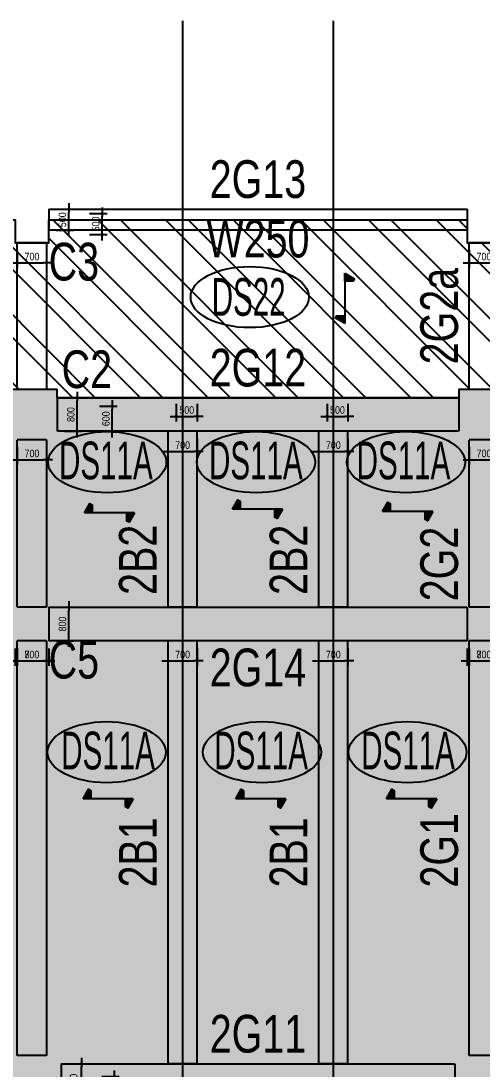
# Model space of a CAD drawing. Header units: millimetres. Extents: x -91198 to 200029, y -144 to 153500.
# Drawn here: x 112891 to 123908, y 128483 to 153500 of the extents above; entities that cross this region are included whole.
import ezdxf
from ezdxf.enums import TextEntityAlignment as Align

# ---------------------------------------------------------------- set-up
doc = ezdxf.new("R2010")
doc.units = ezdxf.units.MM
doc.linetypes.add('HID', pattern=[2.3, 1.5, -0.8])
doc.layers.get('Defpoints').update_dxf_attribs({"color": 159})
for name, color, linetype in [('^DECK', 130, 'Continuous'), ('A-CEN', 1, 'Continuous'), ('A-HAT', 251, 'Continuous'), ('BEAM-TEXT', 4, 'Continuous'), ('COLUMN-TEXT', 2, 'Continuous'), ('DECK-PL', 4, 'Continuous'), ('DECK-SLAB', 4, 'Continuous'), ('GIRDER-TEXT', 7, 'Continuous'), ('WALL-TEXT', 6, 'Continuous'), ('보(beam)', 4, 'HID'), ('보(girder)', 7, 'HID'), ('슬래브라인', 7, 'Continuous')]:
    doc.layers.add(name, color=color, linetype=linetype)
doc.styles.add('Gdim', font='', dxfattribs={"width": 0.9})
doc.styles.add('Gtx', font='')
doc.styles.get('Gdim').set_extended_font_data('Dotum')
doc.styles.get('Gtx').set_extended_font_data('Dotum')
doc.dimstyles.new('Gdim200', dxfattribs={"dimscale": 200, "dimtxt": 3, "dimasz": 1.2, "dimexe": 2, "dimexo": 3, "dimgap": 1, "dimtad": 1, "dimdsep": 46, "dimlunit": 6, "dimtxsty": 'Gdim', "dimblk1": '_CIDOT', "dimblk2": '_CIDOT', "dimsah": 1, "dimcen": 2.5, "dimdle": 2, "dimclrd": 1, "dimclre": 1, "dimclrt": 3, "dimazin": 2, "dimtfac": 1, "dimtix": 1, "dimtmove": 2, "dimatfit": 3, "dimldrblk": '_CIDOT', "dimfxl": 2, "dimtolj": 1, "dimtzin": 0, "dimarcsym": 0})

# ---------------------------------------------------------------- blocks, each defined once
blk = doc.blocks.new('_CIDOT')
at = {"color": 0, "linetype": 'ByBlock'}
blk.add_line((2, 0), (-1, 0), dxfattribs=at)
at = {"color": 0, "linetype": 'ByBlock', "const_width": 0.5}
blk.add_lwpolyline([(-0.25, 0, 1), (0.25, 0, 1)], format="xyb", close=True, dxfattribs=at)
blk = doc.blocks.new('*D1480')
at = {"layer": 'Defpoints', "color": 155, "lineweight": -2, "transparency": 16777216}
for p, q in [((-1675, 900), (-1255, 900)), ((-1375, -28), (-1375, 828)), ((-888, 600), (-468, 600)), ((-588, 72), (-588, 528)), ((-888, 0), (-468, 0)), ((-1675, -100), (-1255, -100))]:
    blk.add_line(p, q, dxfattribs=at)
at = {"layer": 'Defpoints', "color": 0, "transparency": 16777216}
for p in [(-1855, 900), (-1375, 900), (-1068, 600), (-588, 600), (-1068, 0), (-1855, -100)]:
    blk.add_point(p, dxfattribs=at)
at = {"layer": 'Defpoints', "color": 155, "lineweight": -2, "transparency": 16777216, "xscale": 71.99999999999994, "yscale": 71.99999999999994, "zscale": 71.99999999999994}
for p, rotation in [((-1375, 900), 90), ((-588, 600), 90), ((-588, 0), 270), ((-1375, -100), 270)]:
    blk.add_blockref('_CIDOT', p, dxfattribs=dict(at, rotation=rotation))
at = {"layer": 'Defpoints', "color": 3, "transparency": 16777216, "char_height": 180, "attachment_point": 5, "rotation": 90, "style": 'Gdim'}
for s, insert in [('\\A1;{\\C155;1,000}', (-1543, 400)), ('\\A1;{\\C155;600}', (-738, 300))]:
    blk.add_mtext(s, dxfattribs=dict(at, insert=insert))
blk = doc.blocks.new('*D1482')
at = {"layer": 'Defpoints', "color": 155, "lineweight": -2, "transparency": 16777216}
for p, q in [((-1725, 800), (-1305, 800)), ((-1425, 72), (-1425, 728)), ((-888, 600), (-468, 600)), ((-588, 72), (-588, 528)), ((-1725, 0), (-1305, 0)), ((-888, 0), (-468, 0))]:
    blk.add_line(p, q, dxfattribs=at)
at = {"layer": 'Defpoints', "color": 0, "transparency": 16777216}
for p in [(-1905, 800), (-1425, 800), (-1068, 600), (-588, 600), (-1905, 0), (-1068, 0)]:
    blk.add_point(p, dxfattribs=at)
at = {"layer": 'Defpoints', "color": 155, "lineweight": -2, "transparency": 16777216, "xscale": 71.99999999999994, "yscale": 71.99999999999994, "zscale": 71.99999999999994}
for p, rotation in [((-1425, 800), 90), ((-588, 600), 90), ((-1425, 0), 270), ((-588, 0), 270)]:
    blk.add_blockref('_CIDOT', p, dxfattribs=dict(at, rotation=rotation))
at = {"layer": 'Defpoints', "color": 3, "transparency": 16777216, "char_height": 180, "attachment_point": 5, "rotation": 90, "style": 'Gdim'}
for s, insert in [('\\A1;{\\C155;800}', (-1576, 400)), ('\\A1;{\\C155;600}', (-738, 300))]:
    blk.add_mtext(s, dxfattribs=dict(at, insert=insert))
blk = doc.blocks.new('*D1476')
at = {"layer": 'Defpoints', "color": 155, "lineweight": -2, "transparency": 16777216}
for p, q in [((-1725, 650), (-1305, 650)), ((-1425, 222), (-1425, 578)), ((-930, 550), (-510, 550)), ((-630, 122), (-630, 478)), ((-1725, 150), (-1305, 150)), ((-930, 50), (-510, 50))]:
    blk.add_line(p, q, dxfattribs=at)
at = {"layer": 'Defpoints', "color": 0, "transparency": 16777216}
for p in [(-1905, 650), (-1425, 650), (-1110, 550), (-630, 550), (-1905, 150), (-1110, 50)]:
    blk.add_point(p, dxfattribs=at)
at = {"layer": 'Defpoints', "color": 155, "lineweight": -2, "transparency": 16777216, "xscale": 71.99999999999994, "yscale": 71.99999999999994, "zscale": 71.99999999999994}
for p, rotation in [((-1425, 650), 90), ((-630, 550), 90), ((-1425, 150), 270), ((-630, 50), 270)]:
    blk.add_blockref('_CIDOT', p, dxfattribs=dict(at, rotation=rotation))
at = {"layer": 'Defpoints', "color": 3, "transparency": 16777216, "char_height": 180, "attachment_point": 5, "rotation": 90, "style": 'Gdim'}
for insert in [(-1576, 400), (-781, 300)]:
    blk.add_mtext('\\A1;{\\C155;500}', dxfattribs=dict(at, insert=insert))
blk = doc.blocks.new('*D1473')
at = {"layer": 'Defpoints', "color": 155, "lineweight": -2, "transparency": 16777216}
for p, q in [((-1825, 750), (-1405, 750)), ((-1525, 122), (-1525, 678)), ((-1825, 50), (-1405, 50))]:
    blk.add_line(p, q, dxfattribs=at)
at = {"layer": 'Defpoints', "color": 0, "transparency": 16777216}
for p in [(-2005, 750), (-1525, 750), (-2005, 50)]:
    blk.add_point(p, dxfattribs=at)
at = {"layer": 'Defpoints', "color": 155, "lineweight": -2, "transparency": 16777216, "xscale": 71.99999999999994, "yscale": 71.99999999999994, "zscale": 71.99999999999994}
for p, rotation in [((-1525, 750), 90), ((-1525, 50), 270)]:
    blk.add_blockref('_CIDOT', p, dxfattribs=dict(at, rotation=rotation))
at = {"layer": 'Defpoints', "color": 3, "transparency": 16777216, "insert": (-1676, 400), "char_height": 180, "attachment_point": 5, "rotation": 90, "style": 'Gdim'}
blk.add_mtext('\\A1;{\\C155;700}', dxfattribs=at)
blk = doc.blocks.new('*D1500')
at = {"layer": 'Defpoints', "color": 155, "lineweight": -2, "transparency": 16777216}
for p, q in [((-1725, 800), (-1305, 800)), ((-1725, 750), (-1305, 750)), ((-1425, 72), (-1425, 728)), ((-1425, 122), (-1425, 678)), ((-1725, 50), (-1305, 50)), ((-1725, 0), (-1305, 0))]:
    blk.add_line(p, q, dxfattribs=at)
at = {"layer": 'Defpoints', "color": 0, "transparency": 16777216}
for p in [(-1905, 800), (-1425, 800), (-1905, 750), (-1425, 750), (-1905, 50), (-1905, 0)]:
    blk.add_point(p, dxfattribs=at)
at = {"layer": 'Defpoints', "color": 155, "lineweight": -2, "transparency": 16777216, "xscale": 71.99999999999994, "yscale": 71.99999999999994, "zscale": 71.99999999999994}
for p, rotation in [((-1425, 800), 90), ((-1425, 750), 90), ((-1425, 50), 270), ((-1425, 0), 270)]:
    blk.add_blockref('_CIDOT', p, dxfattribs=dict(at, rotation=rotation))
at = {"layer": 'Defpoints', "color": 3, "transparency": 16777216, "insert": (-1576, 400), "char_height": 180, "attachment_point": 5, "rotation": 90, "style": 'Gdim'}
for s in ['\\A1;{\\C155;800}', '\\A1;{\\C155;700}']:
    blk.add_mtext(s, dxfattribs=at)
blk = doc.blocks.new('*D1501')
at = {"layer": 'Defpoints', "color": 155, "lineweight": -2, "transparency": 16777216}
for p, q in [((-1725, 750), (-1305, 750)), ((-1425, 122), (-1425, 678)), ((-1725, 50), (-1305, 50))]:
    blk.add_line(p, q, dxfattribs=at)
at = {"layer": 'Defpoints', "color": 0, "transparency": 16777216}
for p in [(-1905, 750), (-1425, 750), (-1905, 50)]:
    blk.add_point(p, dxfattribs=at)
at = {"layer": 'Defpoints', "color": 155, "lineweight": -2, "transparency": 16777216, "xscale": 71.99999999999994, "yscale": 71.99999999999994, "zscale": 71.99999999999994}
for p, rotation in [((-1425, 750), 90), ((-1425, 50), 270)]:
    blk.add_blockref('_CIDOT', p, dxfattribs=dict(at, rotation=rotation))
at = {"layer": 'Defpoints', "color": 3, "transparency": 16777216, "insert": (-1576, 400), "char_height": 180, "attachment_point": 5, "rotation": 90, "style": 'Gdim'}
blk.add_mtext('\\A1;{\\C155;700}', dxfattribs=at)
blk = doc.blocks.new('*D1503')
at = {"layer": 'Defpoints', "color": 155, "lineweight": -2, "transparency": 16777216}
for p, q in [((-1725, 800), (-1305, 800)), ((-1425, 72), (-1425, 728)), ((-1725, 0), (-1305, 0))]:
    blk.add_line(p, q, dxfattribs=at)
at = {"layer": 'Defpoints', "color": 0, "transparency": 16777216}
for p in [(-1905, 800), (-1425, 800), (-1905, 0)]:
    blk.add_point(p, dxfattribs=at)
at = {"layer": 'Defpoints', "color": 155, "lineweight": -2, "transparency": 16777216, "xscale": 71.99999999999994, "yscale": 71.99999999999994, "zscale": 71.99999999999994}
for p, rotation in [((-1425, 800), 90), ((-1425, 0), 270)]:
    blk.add_blockref('_CIDOT', p, dxfattribs=dict(at, rotation=rotation))
at = {"layer": 'Defpoints', "color": 3, "transparency": 16777216, "insert": (-1576, 400), "char_height": 180, "attachment_point": 5, "rotation": 90, "style": 'Gdim'}
blk.add_mtext('\\A1;{\\C155;800}', dxfattribs=at)
blk = doc.blocks.new('*D1492')
at = {"layer": 'Defpoints', "color": 155, "lineweight": -2, "transparency": 16777216}
for p, q in [((-1725, 650), (-1305, 650)), ((-1425, 222), (-1425, 578)), ((-888, 650), (-468, 650)), ((-588, 22), (-588, 578)), ((-1725, 150), (-1305, 150)), ((-888, -50), (-468, -50))]:
    blk.add_line(p, q, dxfattribs=at)
at = {"layer": 'Defpoints', "color": 0, "transparency": 16777216}
for p in [(-1905, 650), (-1425, 650), (-1068, 650), (-588, 650), (-1905, 150), (-1068, -50)]:
    blk.add_point(p, dxfattribs=at)
at = {"layer": 'Defpoints', "color": 155, "lineweight": -2, "transparency": 16777216, "xscale": 71.99999999999994, "yscale": 71.99999999999994, "zscale": 71.99999999999994}
for p, rotation in [((-1425, 650), 90), ((-588, 650), 90), ((-1425, 150), 270), ((-588, -50), 270)]:
    blk.add_blockref('_CIDOT', p, dxfattribs=dict(at, rotation=rotation))
at = {"layer": 'Defpoints', "color": 3, "transparency": 16777216, "char_height": 180, "attachment_point": 5, "rotation": 90, "style": 'Gdim'}
for s, insert in [('\\A1;{\\C155;500}', (-1576, 400)), ('\\A1;{\\C155;700}', (-738, 300))]:
    blk.add_mtext(s, dxfattribs=dict(at, insert=insert))
blk = doc.blocks.new('*D1505')
at = {"layer": 'Defpoints', "color": 155, "lineweight": -2, "transparency": 16777216}
for p, q in [((-888, 650), (-468, 650)), ((-588, 22), (-588, 578)), ((-888, -50), (-468, -50))]:
    blk.add_line(p, q, dxfattribs=at)
at = {"layer": 'Defpoints', "color": 0, "transparency": 16777216}
for p in [(-1068, 650), (-588, 650), (-1068, -50)]:
    blk.add_point(p, dxfattribs=at)
at = {"layer": 'Defpoints', "color": 155, "lineweight": -2, "transparency": 16777216, "xscale": 71.99999999999994, "yscale": 71.99999999999994, "zscale": 71.99999999999994}
for p, rotation in [((-588, 650), 90), ((-588, -50), 270)]:
    blk.add_blockref('_CIDOT', p, dxfattribs=dict(at, rotation=rotation))
at = {"layer": 'Defpoints', "color": 3, "transparency": 16777216, "insert": (-738, 300), "char_height": 180, "attachment_point": 5, "rotation": 90, "style": 'Gdim'}
blk.add_mtext('\\A1;{\\C155;700}', dxfattribs=at)
blk = doc.blocks.new('A$C58C40D4B')
at = {"layer": 'DECK-PL'}
for points in [[(-600, 2), (-471, -223), (-415, -192), (-415, 2)], [(600, 2), (471, 228), (415, 196), (415, 2)]]:
    blk.add_hatch(color=256, dxfattribs=at).paths.add_polyline_path(points)
blk.add_line((-600, 2), (600, 2), dxfattribs=at)
for points in [[(-600, 2), (-471, -223), (-415, -192), (-415, 2), (-415, 2), (-471, 2), (-600, 2)], [(600, 2), (471, 228), (415, 196), (415, 2), (415, 2), (471, 2), (600, 2)]]:
    blk.add_lwpolyline(points, dxfattribs=at)
blk = doc.blocks.new('*U1170')
at = {"layer": 'Defpoints'}
for p, q in [((-1855.451, 900), (-1855.451, -100)), ((7544.549, 900), (7544.549, -100))]:
    blk.add_line(p, q, dxfattribs=at)
at = {"layer": '보(girder)'}
for p, q in [((-1855.451, 900), (7544.549, 900)), ((7544.549, -100), (-1855.451, -100))]:
    blk.add_line(p, q, dxfattribs=at)
at = {"layer": 'Defpoints'}
dim = blk.add_linear_dim(base=(-1375.451, 900), p1=(-1855.451, -100), p2=(-1855.451, 900), angle=90, text='{\\C155;<>}', dimstyle='Gdim200', override={"dimscale": 60, "dimzin": 8, "dimclrd": 155, "dimclre": 155}, dxfattribs=at)
dim.commit()
dim.dimension.update_dxf_attribs({"geometry": '*D1480', "text_midpoint": (-1542.914, 400)})
blk = doc.blocks.new('*U1174')
at = {"layer": 'Defpoints'}
for p, q in [((-1905.451, 800), (-1905.451, 0)), ((7694.549, 800), (7694.549, 0))]:
    blk.add_line(p, q, dxfattribs=at)
at = {"layer": '보(girder)'}
for p, q in [((-1905.451, 800), (7694.549, 800)), ((7694.549, 0), (-1905.451, 0))]:
    blk.add_line(p, q, dxfattribs=at)
at = {"layer": 'Defpoints'}
dim = blk.add_linear_dim(base=(-1425.451, 800), p1=(-1905.451, 0), p2=(-1905.451, 800), angle=90, text='{\\C155;<>}', dimstyle='Gdim200', override={"dimscale": 60, "dimzin": 8, "dimclrd": 155, "dimclre": 155}, dxfattribs=at)
dim.commit()
dim.dimension.update_dxf_attribs({"geometry": '*D1482', "text_midpoint": (-1575.573, 400)})
blk = doc.blocks.new('*U1162')
at = {"layer": 'Defpoints'}
for p, q in [((-1905.451, 650), (-1905.451, 150)), ((8094.549, 650), (8094.549, 150))]:
    blk.add_line(p, q, dxfattribs=at)
at = {"layer": '보(girder)'}
for p, q in [((-1905.451, 650), (8094.549, 650)), ((8094.549, 150), (-1905.451, 150))]:
    blk.add_line(p, q, dxfattribs=at)
at = {"layer": 'Defpoints'}
dim = blk.add_linear_dim(base=(-1425.451, 650), p1=(-1905.451, 150), p2=(-1905.451, 650), angle=90, text='{\\C155;<>}', dimstyle='Gdim200', override={"dimscale": 60, "dimzin": 8, "dimclrd": 155, "dimclre": 155}, dxfattribs=at)
dim.commit()
dim.dimension.update_dxf_attribs({"geometry": '*D1476', "text_midpoint": (-1575.573, 400)})
blk = doc.blocks.new('*U1156')
at = {"layer": 'Defpoints'}
for p, q in [((-2005.451, 750), (-2005.451, 50)), ((1494.549, 750), (1494.549, 50))]:
    blk.add_line(p, q, dxfattribs=at)
at = {"layer": '보(girder)'}
for p, q in [((-2005.451, 750), (1494.549, 750)), ((1494.549, 50), (-2005.451, 50))]:
    blk.add_line(p, q, dxfattribs=at)
at = {"layer": 'Defpoints'}
dim = blk.add_linear_dim(base=(-1525.451, 750), p1=(-2005.451, 50), p2=(-2005.451, 750), angle=90, text='{\\C155;<>}', dimstyle='Gdim200', override={"dimscale": 60, "dimzin": 8, "dimclrd": 155, "dimclre": 155}, dxfattribs=at)
dim.commit()
dim.dimension.update_dxf_attribs({"geometry": '*D1473', "text_midpoint": (-1675.573, 400)})
blk = doc.blocks.new('*U1210')
at = {"layer": 'Defpoints'}
for p, q in [((-1905.451, 750), (-1905.451, 50)), ((7994.549, 750), (7994.549, 50))]:
    blk.add_line(p, q, dxfattribs=at)
at = {"layer": '보(girder)'}
for p, q in [((-1905.451, 750), (7994.549, 750)), ((7994.549, 50), (-1905.451, 50))]:
    blk.add_line(p, q, dxfattribs=at)
at = {"layer": 'Defpoints'}
dim = blk.add_linear_dim(base=(-1425.451, 750), p1=(-1905.451, 50), p2=(-1905.451, 750), angle=90, text='{\\C155;<>}', dimstyle='Gdim200', override={"dimscale": 60, "dimzin": 8, "dimclrd": 155, "dimclre": 155}, dxfattribs=at)
dim.commit()
dim.dimension.update_dxf_attribs({"geometry": '*D1500', "text_midpoint": (-1575.573, 400)})
blk = doc.blocks.new('*U1212')
at = {"layer": 'Defpoints'}
for p, q in [((-1905.451, 750), (-1905.451, 50)), ((2094.549, 750), (2094.549, 50))]:
    blk.add_line(p, q, dxfattribs=at)
at = {"layer": '보(girder)'}
for p, q in [((-1905.451, 750), (2094.549, 750)), ((2094.549, 50), (-1905.451, 50))]:
    blk.add_line(p, q, dxfattribs=at)
at = {"layer": 'Defpoints'}
dim = blk.add_linear_dim(base=(-1425.451, 750), p1=(-1905.451, 50), p2=(-1905.451, 750), angle=90, text='{\\C155;<>}', dimstyle='Gdim200', override={"dimscale": 60, "dimzin": 8, "dimclrd": 155, "dimclre": 155}, dxfattribs=at)
dim.commit()
dim.dimension.update_dxf_attribs({"geometry": '*D1501', "text_midpoint": (-1575.573, 400)})
blk = doc.blocks.new('*U1216')
at = {"layer": 'Defpoints'}
for p, q in [((-1905.451, 800), (-1905.451, 0)), ((8094.549, 800), (8094.549, 0))]:
    blk.add_line(p, q, dxfattribs=at)
at = {"layer": '보(girder)'}
for p, q in [((-1905.451, 800), (8094.549, 800)), ((8094.549, 0), (-1905.451, 0))]:
    blk.add_line(p, q, dxfattribs=at)
at = {"layer": 'Defpoints'}
dim = blk.add_linear_dim(base=(-1425.451, 800), p1=(-1905.451, 0), p2=(-1905.451, 800), angle=90, text='{\\C155;<>}', dimstyle='Gdim200', override={"dimscale": 60, "dimzin": 8, "dimclrd": 155, "dimclre": 155}, dxfattribs=at)
dim.commit()
dim.dimension.update_dxf_attribs({"geometry": '*D1503', "text_midpoint": (-1575.573, 400)})
blk = doc.blocks.new('*U1194')
at = {"layer": 'Defpoints'}
for p, q in [((-1067.879, 650), (-1067.879, -50)), ((3132.121, 650), (3132.121, -50))]:
    blk.add_line(p, q, dxfattribs=at)
at = {"layer": '보(beam)'}
for p, q in [((3132.121, 650), (-1067.879, 650)), ((-1067.879, -50), (3132.121, -50))]:
    blk.add_line(p, q, dxfattribs=at)
at = {"layer": 'Defpoints'}
dim = blk.add_linear_dim(base=(-587.879, 650), p1=(-1067.879, -50), p2=(-1067.879, 650), angle=90, text='{\\C155;<>}', dimstyle='Gdim200', override={"dimscale": 60, "dimzin": 8, "dimclrd": 155, "dimclre": 155}, dxfattribs=at)
dim.commit()
dim.dimension.update_dxf_attribs({"geometry": '*D1492', "text_midpoint": (-738.001, 300)})
blk = doc.blocks.new('*U1218')
at = {"layer": 'Defpoints'}
for p, q in [((-1067.879, 650), (-1067.879, -50)), ((9032.121, 650), (9032.121, -50))]:
    blk.add_line(p, q, dxfattribs=at)
at = {"layer": '보(beam)'}
for p, q in [((9032.121, 650), (-1067.879, 650)), ((-1067.879, -50), (9032.121, -50))]:
    blk.add_line(p, q, dxfattribs=at)
at = {"layer": 'Defpoints'}
dim = blk.add_linear_dim(base=(-587.879, 650), p1=(-1067.879, -50), p2=(-1067.879, 650), angle=90, text='{\\C155;<>}', dimstyle='Gdim200', override={"dimscale": 60, "dimzin": 8, "dimclrd": 155, "dimclre": 155}, dxfattribs=at)
dim.commit()
dim.dimension.update_dxf_attribs({"geometry": '*D1505', "text_midpoint": (-738.001, 300)})

msp = doc.modelspace()

# ---------------------------------------------------------------- hatches: boundary and pattern name
at = {"layer": 'A-HAT'}
h = msp.add_hatch(dxfattribs=at)
h.set_pattern_fill('ANSI33', color=256, scale=120)
h.paths.add_polyline_path([(112553.571, 144505.018), (106403.571, 144505.018), (106403.571, 144105.018), (102953.571, 144105.018), (102953.571, 143505.018), (102003.571, 143505.018), (102003.571, 142055.018), (104203.571, 142055.018), (104203.571, 131355.018), (102003.571, 131355.018), (102003.571, 128705.018), (102953.571, 128705.018), (102953.571, 127505.018), (102003.571, 127505.018), (102003.571, 124255.018), (104203.571, 124255.018), (104203.571, 116905.018), (112753.571, 116905.018), (112753.571, 117505.018), (113553.571, 117505.018), (113553.571, 116905.02), (123553.571, 116905.02), (123553.571, 117505.018), (124353.571, 117505.018), (124353.571, 116905.02), (134353.571, 116905.02), (134353.571, 117505.018), (135153.571, 117505.018), (135153.571, 116905.02), (145153.571, 116905.02), (145153.571, 117505.018), (145953.571, 117505.018), (145953.571, 116905.02), (155953.571, 116905.02), (155953.571, 117505.018), (156753.571, 117505.018), (156753.571, 116905.018), (165303.571, 116905.018), (165303.571, 124255.018), (167503.571, 124255.018), (167503.571, 127505.018), (166553.571, 127505.018), (166553.571, 128705.018), (167503.571, 128705.018), (167503.571, 134905.018), (165303.571, 134905.018), (165303.571, 142055.018), (167503.571, 142055.018), (167503.571, 143505.018), (166553.571, 143505.018), (166553.571, 144105.018), (165253.571, 144105.018), (165253.571, 144355.018), (166553.571, 144355.018), (166553.571, 144705.018), (167503.571, 144705.018), (167503.571, 148205.018), (166753.571, 148205.018), (166753.571, 148755.018), (160453.571, 148755.016), (160453.571, 144355.018), (160553.571, 144355.018), (160553.571, 144105.018), (156953.571, 144105.018), (156953.571, 143505.018), (155753.571, 143505.018), (155753.571, 144505.018), (146153.571, 144505.018), (146153.571, 144705.018), (144953.571, 144705.018), (144953.571, 144505.018), (135353.571, 144505.018), (135353.571, 144705.018), (134153.571, 144705.018), (134153.571, 144505.018), (124553.571, 144505.018), (124553.571, 144705.018), (123353.571, 144705.018), (123353.571, 144505.018), (113753.571, 144505.018), (113753.571, 144705.018), (112553.571, 144705.018)])
h = msp.add_hatch(dxfattribs=at)
h.set_pattern_fill('ANSI32', color=256, scale=120, angle=90)
h.paths.add_polyline_path([(106403.571, 148755.018), (112753.571, 148755.018), (112753.571, 148205.018), (113553.571, 148205.018), (113553.571, 148755.018), (123553.571, 148755.018), (123553.571, 148205.018), (124353.571, 148205.018), (124353.571, 148755.018), (134353.571, 148755.018), (134353.571, 148205.018), (135153.571, 148205.018), (135153.571, 148755.018), (145153.571, 148755.018), (145153.571, 148205.018), (145953.571, 148205.018), (145953.571, 148755.018), (155753.571, 148755.018), (155753.571, 144505.018), (146153.571, 144505.018), (146153.571, 144705.018), (144953.571, 144705.018), (144953.571, 144505.018), (135353.571, 144505.018), (135353.571, 144705.018), (134153.571, 144705.018), (134153.571, 144505.018), (124553.571, 144505.018), (124553.571, 144705.018), (123353.571, 144705.018), (123353.571, 144505.018), (113753.571, 144505.018), (113753.571, 144705.018), (112553.571, 144705.018), (112553.571, 144505.018), (106403.571, 144505.018)])

# ---------------------------------------------------------------- linework, layer by layer
at = {"layer": '^DECK', "color": 0}
for centre in [(118358.863, 146908.335), (114951.685, 142967.915), (118507.01, 142967.915), (122089.59, 142967.915), (114937.825, 136046.018), (118651.429, 136046.018), (122126.097, 136046.018)]:
    msp.add_ellipse(centre, major_axis=(1412.381, 0), ratio=0.51617646, dxfattribs=at)
at = {"layer": 'A-CEN'}
for p, q in [((116753.571, 153500), (116753.571, 110771.892)), ((120353.571, 153500), (120353.571, 110771.892))]:
    msp.add_line(p, q, dxfattribs=at)
at = {"layer": '슬래브라인'}
for p, q in [((113953.571, 149005.018), (117753.571, 149005.018)), ((119353.571, 149005.018), (123153.571, 149005.018)), ((113953.571, 148755.018), (117753.571, 148755.018)), ((119353.571, 148755.018), (123153.571, 148755.018))]:
    msp.add_line(p, q, dxfattribs=at)
at = {"layer": '슬래브라인', "elevation": 0}
for points in [[(102953.571, 127505.018), (102953.571, 128705.018), (102003.571, 128705.018), (102003.571, 131355.018), (104203.571, 131355.018), (104203.571, 142055.018), (102003.571, 142055.018), (102003.571, 143505.018), (102953.571, 143505.018), (102953.571, 144105.018), (106403.571, 144105.018), (106403.571, 148755.018), (112753.571, 148755.018), (112753.571, 148205.018), (113553.571, 148205.018), (113553.571, 148755.018), (123553.571, 148755.018), (123553.571, 148205.018), (124353.571, 148205.018)], [(155753.571, 144505.018), (146153.571, 144505.018), (146153.571, 144705.018), (144953.571, 144705.018), (144953.571, 144505.018), (135353.571, 144505.018), (135353.571, 144705.018), (134153.571, 144705.018), (134153.571, 144505.018), (124553.571, 144505.018), (124553.571, 144705.018), (123353.571, 144705.018), (123353.571, 144505.018), (113753.571, 144505.018), (113753.571, 144705.018), (112553.571, 144705.018), (112553.571, 144505.018), (106403.571, 144505.018)]]:
    msp.add_lwpolyline(points, dxfattribs=at)

# ---------------------------------------------------------------- block references
at = {"layer": 'DECK-PL', "xscale": -1.000000000000036, "rotation": 90}
msp.add_blockref('A$C58C40D4B', (120632.944, 146876.857), dxfattribs=at)
at = {"layer": 'DECK-PL', "xscale": -1}
for p in [(115005.529, 141756.094), (118543.452, 141843.436), (122129.807, 141788.942), (114973.813, 134931.259), (118622.722, 134931.259), (122224.707, 134931.259)]:
    msp.add_blockref('A$C58C40D4B', p, dxfattribs=at)
at = {"layer": '보(beam)', "rotation": 270}
for name, p in [('*U1194', (116453.571, 142637.139)), ('*U1194', (120053.571, 142637.139)), ('*U1218', (116453.571, 137637.139)), ('*U1218', (120053.571, 137637.139))]:
    msp.add_blockref(name, p, dxfattribs=at)
at = {"layer": '보(girder)'}
for name, p in [('*U1162', (115459.022, 148355.018)), ('*U1174', (115659.022, 143705.018)), ('*U1216', (115459.022, 138705.018)), ('*U1170', (115709.022, 127705.018))]:
    msp.add_blockref(name, p, dxfattribs=at)
at = {"layer": '보(girder)', "rotation": 270}
for name, p in [('*U1156', (112753.571, 146199.567)), ('*U1156', (123553.571, 146199.567)), ('*U1212', (112753.571, 141599.567)), ('*U1212', (123553.571, 141599.567)), ('*U1210', (112753.571, 136799.567)), ('*U1210', (123553.571, 136799.567))]:
    msp.add_blockref(name, p, dxfattribs=at)

# ---------------------------------------------------------------- texts
at = {"layer": 'BEAM-TEXT', "style": 'Gtx', "width": 0.8}
for s, p in [('2B2', (116403.571, 140637.503, 0)), ('2B2', (120003.571, 140637.503, 0)), ('2B1', (116403.571, 133655.018, 0)), ('2B1', (120003.571, 133655.018, 0))]:
    msp.add_text(s, height=900, rotation=90, dxfattribs=at).set_placement(p, align=Align.BOTTOM_CENTER)
at = {"layer": 'COLUMN-TEXT', "color": 3, "style": 'Gtx', "width": 0.8}
for s, p in [('C3', (113553.571, 148205.018)), ('C2', (113864.789, 145636.719)), ('C5', (113553.571, 138705.018))]:
    msp.add_text(s, height=900, dxfattribs=at).set_placement(p, align=Align.TOP_LEFT)
at = {"layer": 'DECK-SLAB', "style": 'Gtx', "width": 0.6}
for s, p in [('DS22', (117448.376, 146463.093)), ('DS11A', (113800.723, 142559.496, 0)), ('DS11A', (117383.835, 142559.496, 0)), ('DS11A', (120911.626, 142559.496, 0)), ('DS11A', (113853.536, 135635.454, 0)), ('DS11A', (117510.181, 135635.454, 0)), ('DS11A', (121019.906, 135635.454, 0))]:
    msp.add_text(s, height=900, dxfattribs=at).set_placement(p)
at = {"layer": 'GIRDER-TEXT', "style": 'Gtx', "width": 0.8}
for s, p in [('2G13', (118553.571, 149005.018)), ('2G12', (118553.571, 144505.018)), ('2G11', (118553.571, 128605.018))]:
    msp.add_text(s, height=900, dxfattribs=at).set_placement(p, align=Align.BOTTOM_CENTER)
for s, p in [('2G2a', (123603.571, 146455.018)), ('2G2', (123603.571, 140537.503)), ('2G1', (123603.571, 133705.018))]:
    msp.add_text(s, height=900, rotation=90, dxfattribs=at).set_placement(p, align=Align.BOTTOM_CENTER)
msp.add_text('2G14', height=900, dxfattribs=at).set_placement((118553.571, 138518.435), align=Align.TOP_CENTER)
at = {"layer": 'WALL-TEXT', "style": 'Gtx', "width": 0.8}
msp.add_text('W250', height=900, dxfattribs=at).set_placement((118553.571, 148755.018, 0), align=Align.TOP_CENTER)

doc.saveas('drawing.dxf')
